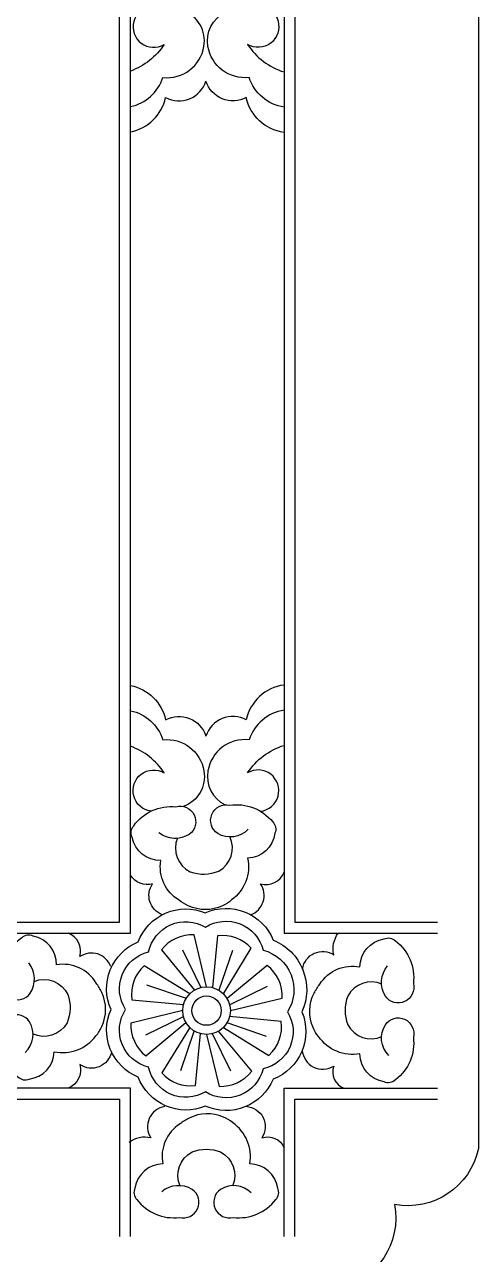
# Model space of a CAD drawing. Extents: x -66030 to 95157, y -13132 to 45879.
# Drawn here: x -44747 to -44249, y 5979 to 7328 of the extents above; entities that cross this region are included whole.
import ezdxf

# ---------------------------------------------------------------- set-up
doc = ezdxf.new("R2010")
doc.units = 0
doc.header["$LTSCALE"] = 100
doc.header["$MEASUREMENT"] = 0
doc.layers.add('4', color=121, linetype='CONTINUOUS')
doc.layers.add('TEXT', color=105, linetype='CONTINUOUS')

msp = doc.modelspace()

# ---------------------------------------------------------------- linework, layer by layer
at = {"layer": '4'}
for p, q in [((-44574.1, 6313.1), (-44554, 6271.9)), ((-44519.3, 6312.4), (-44534.2, 6269)), ((-44613.4, 6274.9), (-44570, 6260)), ((-44481, 6273.1), (-44522.2, 6252.9)), ((-44614.2, 6220), (-44572.9, 6240.2)), ((-44481.7, 6218.2), (-44525.1, 6233.1)), ((-44575.9, 6180.7), (-44561, 6224.1)), ((-44521, 6180), (-44541.2, 6221.2))]:
    msp.add_line(p, q, dxfattribs=at)
for points in [[(-46192.5, 7747.1, -0.410539), (-46100.5, 7808.5, -0.410539), (-46039.1, 7900.6), (-44402.9, 7900.6, -0.410539), (-44341.5, 7808.5, -0.410539), (-44249.5, 7747.1), (-44249.5, 6095.5, -0.410539), (-44341.5, 6034.1, -0.410539), (-44402.9, 5942), (-46039.1, 5942, -0.410539), (-46100.5, 6034.1, -0.410539), (-46192.5, 6095.5)], [(-44443, 6245.1, -0.423982), (-44474.5, 6171.4, -0.420661), (-44549, 6141.8, -0.423641), (-44622.5, 6173.6, -0.425198), (-44652.3, 6247.8, -0.425198), (-44622.5, 6321.9, -0.423641), (-44549, 6353.8, -0.421993), (-44474.4, 6323.9, -0.425642)]]:
    msp.add_lwpolyline(points, format="xyb", close=True, dxfattribs=at)
msp.add_lwpolyline([(-44642.9, 7469.5), (-45768.9, 7469.5), (-45768.9, 6343.5), (-44642.9, 6343.5)], close=True, dxfattribs=at)
for points in [[(-44294.2, 7469.5), (-44450.6, 7469.5), (-44450.6, 6343.5), (-44294.2, 6343.5)], [(-45768.9, 5998.9), (-45768.9, 6149.5), (-44642.9, 6149.5), (-44642.9, 5998.9)], [(-44450.6, 5998.9), (-44450.6, 6149.5), (-44294.2, 6149.5)]]:
    msp.add_lwpolyline(points, dxfattribs=at)
for points in [[(-44608.5, 7347.9, 1.218925), (-44594, 7305.8, -0.159245), (-44630.9, 7276.7, -0.159245)], [(-44630.9, 7237.7, 0.265252), (-44595.5, 7269.6, 0.397275), (-44550.5, 7303.8, 0.370591), (-44573.2, 7342.7)], [(-44462.6, 7237.1, -0.282647), (-44501, 7269.6, -0.397275), (-44546, 7303.8, -0.335284), (-44527.3, 7341, -0.335284)], [(-44488.4, 7348, -1.229757), (-44502.6, 7305.8, 0.170214), (-44462.6, 7275.7)], [(-44630.9, 7210, 0.298746), (-44592.5, 7247.6, 0.465679), (-44548.3, 7265.5)], [(-44462.6, 7209.5, -0.316056), (-44504.1, 7247.6, -0.465679), (-44548.3, 7265.5, -0.495843)], [(-44630.9, 6603, -0.298746), (-44592.5, 6565.5, -0.465679), (-44548.3, 6547.6)], [(-44462.6, 6603.5, 0.316056), (-44504.1, 6565.5, 0.465679), (-44548.3, 6547.6, 0.495843)], [(-44630.9, 6575.4, -0.265252), (-44595.5, 6543.5, -0.397275), (-44550.5, 6509.3, -0.370591), (-44573.2, 6470.4)], [(-44462.6, 6576, 0.282647), (-44501, 6543.5, 0.397275), (-44546, 6509.3, 0.335284), (-44527.3, 6472.1, 0.335284)], [(-44608.5, 6465.2, -1.218925), (-44594, 6507.3, 0.159245), (-44630.9, 6536.4, 0.159245)], [(-44488.4, 6465.1, 1.229757), (-44502.6, 6507.3, -0.170214), (-44462.6, 6537.4)], [(-44501.8, 6445.5, -0.35407), (-44535.3, 6440.7, -0.838332), (-44522.2, 6471.7, -0.26672), (-44475, 6453.5, -0.314427), (-44472.6, 6441, -0.369989), (-44502.5, 6413.7, -0.292926), (-44520.1, 6367.9, -0.099814), (-44530, 6361.6, -0.228766), (-44567.6, 6361.6, -0.050603), (-44577.7, 6367.7, -0.310937), (-44597.7, 6411.1, -0.369989), (-44629.1, 6436.7, -0.314427), (-44627.4, 6449.3, -0.26672), (-44581.3, 6470.1, -0.838332), (-44566.5, 6439.8, -0.319484), (-44599.8, 6441.4)], [(-44579.5, 6435.7, 0.395368), (-44565.4, 6398.7, 0.187473), (-44534.1, 6399.6, 0.395368), (-44522, 6437.3)], [(-44596.2, 6351.7, -0.48607), (-44606.8, 6385.5, -0.334234), (-44630.9, 6394.9, -0.334234)], [(-44499.2, 6351.6, 0.488711), (-44488.4, 6385.5, 0.383007), (-44462.6, 6398.3)], [(-44458.8, 6245.3, -0.515595), (-44485.5, 6182.7, -0.510716), (-44548.8, 6157.5, -0.515594), (-44611.2, 6184.6, -0.520492), (-44636.3, 6247.8, -0.520492), (-44611.2, 6310.9, -0.515594), (-44548.8, 6338, -0.510716), (-44485.5, 6312.8, -0.510332), (-44458.8, 6245.3)], [(-44746.5, 6200.7, 0.35407), (-44741.7, 6234.2, 0.838332), (-44772.8, 6221.2, 0.26672), (-44754.5, 6174, 0.314427), (-44742, 6171.5, 0.369989), (-44714.7, 6201.4, 0.292926), (-44668.9, 6219, 0.099814), (-44662.6, 6229, 0.228766), (-44662.6, 6266.5, 0.050603), (-44668.7, 6276.7, 0.310937), (-44712.1, 6296.7, 0.369989), (-44737.7, 6328.1, 0.314427), (-44750.3, 6326.3, 0.26672), (-44771.1, 6280.2, 0.838332), (-44740.9, 6265.5, 0.319484), (-44742.4, 6298.8)], [(-44652.7, 6294.9, 0.488711), (-44686.5, 6305.8, 0.383007), (-44699.3, 6331.5)], [(-44547.6, 6272.7), (-44561.2, 6329.6, 0.246463), (-44597.1, 6313), (-44560.8, 6269.1)], [(-44529.1, 6265), (-44498.5, 6314.9, 0.246463), (-44535.6, 6328.6), (-44540.9, 6271.8)], [(-44442.4, 6292.3, -0.541742), (-44408, 6307.8, -0.220663), (-44403.2, 6331.5)], [(-44347.7, 6197.5, -0.35407), (-44351.5, 6231.1, -0.838332), (-44320.8, 6217.2, -0.26672), (-44340.4, 6170.6, -0.314427), (-44352.9, 6168.5, -0.369989), (-44379.4, 6199.1, -0.292926), (-44424.7, 6218, -0.099814), (-44430.7, 6228, -0.228766), (-44429.7, 6265.6, -0.050603), (-44423.3, 6275.6, -0.310937), (-44379.4, 6294.4, -0.369989), (-44352.9, 6325.1, -0.314427), (-44340.4, 6323, -0.26672), (-44320.8, 6276.3, -0.838332), (-44351.5, 6262.4, -0.319484), (-44349, 6295.7)], [(-44566, 6265), (-44616, 6295.6, 0.246463), (-44629.6, 6258.5), (-44572.9, 6253.2)], [(-44521.5, 6246.5), (-44464.5, 6260.2, 0.246463), (-44481.1, 6296.1), (-44525, 6259.7)], [(-44736.8, 6278.5, -0.395368), (-44699.7, 6264.3, -0.187473), (-44700.6, 6233.1, -0.395368), (-44738.4, 6221)], [(-44355.2, 6275.5, 0.395368), (-44392.7, 6262.4, 0.187473), (-44392.7, 6231.1, 0.395368), (-44355.2, 6218)], [(-44573.7, 6246.6), (-44630.6, 6232.9, 0.246463), (-44614.1, 6197), (-44570.2, 6233.4)], [(-44529.1, 6228.1), (-44479.2, 6197.5, 0.246463), (-44465.6, 6234.6), (-44522.3, 6239.9)], [(-44566.1, 6228.1), (-44596.6, 6178.2, 0.246463), (-44559.6, 6164.5), (-44554.2, 6221.3)], [(-44547.6, 6220.4), (-44533.9, 6163.5, 0.246463), (-44498.1, 6180.1), (-44534.4, 6224)], [(-44442.6, 6203, 0.56785), (-44408, 6185.8, 0.400322), (-44397.2, 6161.5, 0.400322)], [(-44651.8, 6201.2, -0.533225), (-44686.5, 6187.3, -0.383007), (-44699.3, 6161.5)], [(-44593.4, 6141.4, 0.541742), (-44608.8, 6107, 0.220663), (-44632.6, 6102.1)], [(-44504, 6141.6, -0.56785), (-44486.8, 6107, -0.400322), (-44462.6, 6096.2, -0.400322)], [(-44498.6, 6046.6, 0.35407), (-44532.2, 6050.5, 0.838332), (-44518.3, 6019.8, 0.26672), (-44471.6, 6039.3, 0.314427), (-44469.5, 6051.9, 0.369989), (-44500.1, 6078.4, 0.292926), (-44519, 6123.7, 0.099814), (-44529.1, 6129.7, 0.228766), (-44566.7, 6128.6, 0.050603), (-44576.7, 6122.3, 0.310937), (-44595.5, 6078.4, 0.369989), (-44626.1, 6051.9, 0.314427), (-44624, 6039.3, 0.26672), (-44577.3, 6019.8, 0.838332), (-44563.4, 6050.5, 0.319484), (-44596.7, 6048)], [(-44576.5, 6054.2, -0.395368), (-44563.4, 6091.6, -0.187473), (-44532.2, 6091.6, -0.395368), (-44519.1, 6054.2)]]:
    msp.add_lwpolyline(points, format="xyb", dxfattribs=at)
for radius in [26.1, 16.1]:
    msp.add_circle((-44547.6, 6246.5), radius, dxfattribs=at)
at = {"layer": 'TEXT'}
for p, q in [((-44630.9, 6331.5), (-44630.9, 7481.5)), ((-45780.9, 6331.5), (-44630.9, 6331.5))]:
    msp.add_line(p, q, dxfattribs=at)
for points in [[(-44294.2, 7481.5), (-44462.6, 7481.5), (-44462.6, 6331.5), (-44294.2, 6331.5)], [(-44630.9, 5998.9), (-44630.9, 6161.5), (-45780.9, 6161.5), (-45780.9, 5998.9)], [(-44462.6, 5998.9), (-44462.6, 6161.5), (-44294.2, 6161.5)]]:
    msp.add_lwpolyline(points, dxfattribs=at)

doc.saveas('drawing.dxf')
